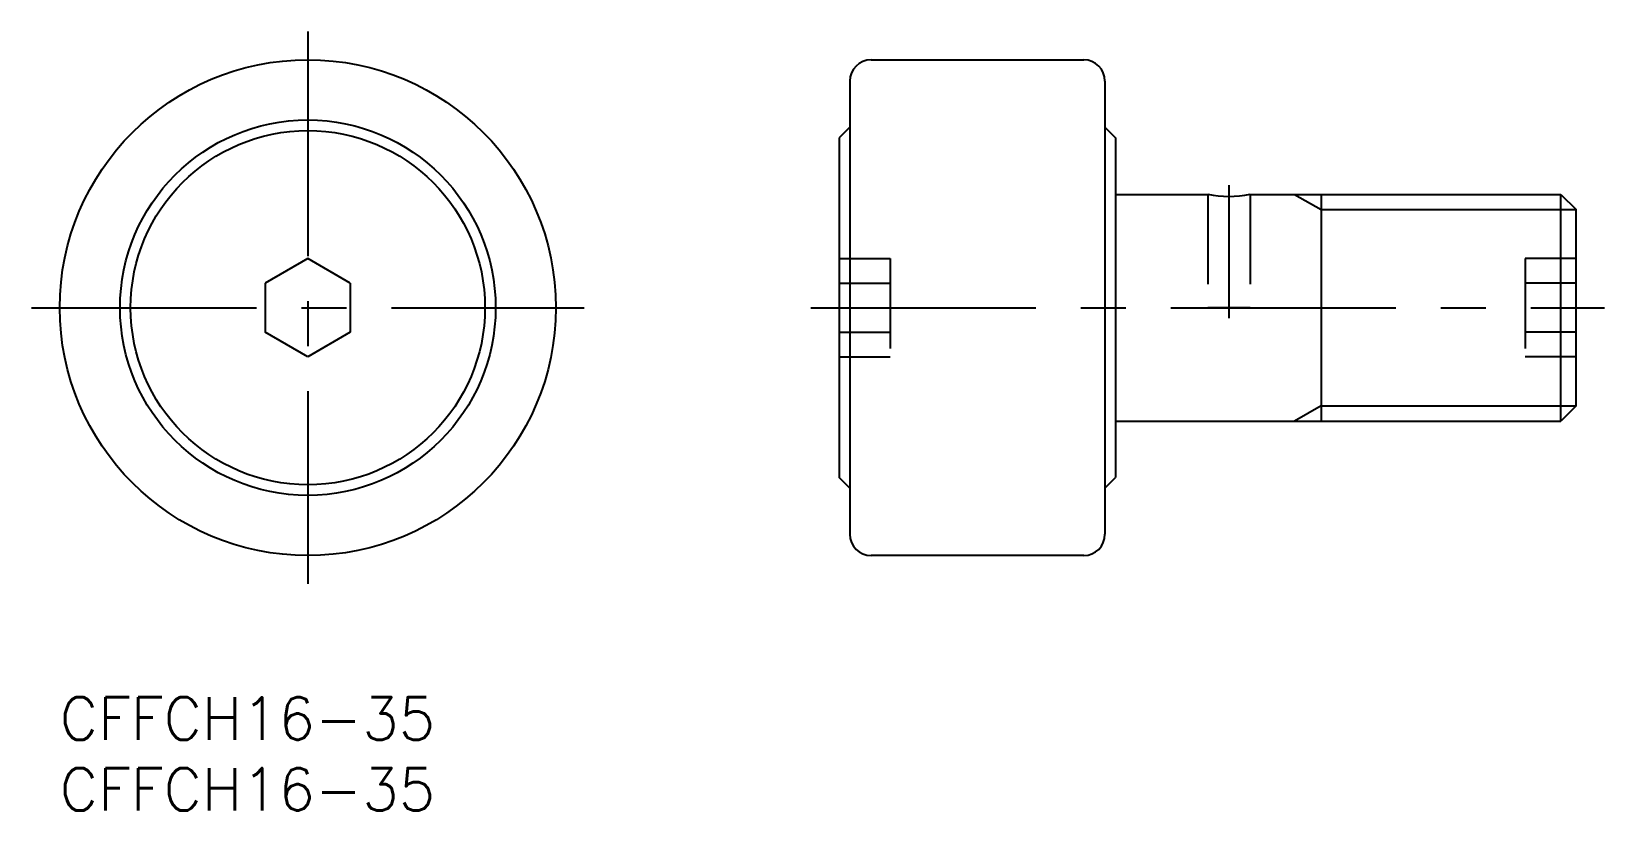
# Model space of a CAD drawing. Extents: x -2 to 109, y -8 to 47.
import ezdxf

# ---------------------------------------------------------------- set-up
doc = ezdxf.new("R2010")
doc.units = 0
doc.header["$LTSCALE"] = 0.5
doc.linetypes.add('CENTER', pattern=[50.8, 31.75, -6.35, 6.35, -6.35])
doc.linetypes.add('DASHED', pattern=[19.05, 12.7, -6.35])
for name, color, linetype in [('MSM_CENTER', 1, 'CENTER'), ('MSM_CONTINUOUS', 7, 'CONTINUOUS'), ('MSM_DASHED', 4, 'DASHED'), ('MSM_NARROW', 5, 'CONTINUOUS'), ('MSM_PART_NUMBER', 7, 'CONTINUOUS')]:
    doc.layers.add(name, color=color, linetype=linetype)
doc.styles.get("Standard").update_dxf_attribs({"font": 'txt.shx', "height": 3, "bigfont": 'bigfont.shx'})

# ---------------------------------------------------------------- blocks, each defined once
blk = doc.blocks.new('*U13')
at = {"layer": 'MSM_PART_NUMBER'}
blk.add_text('CFFCH16-35', height=3, dxfattribs=at).set_placement((0, -3))
blk = doc.blocks.new('*U14')
at = {"layer": 'MSM_PART_NUMBER'}
blk.add_text('CFFCH16-35', height=3, dxfattribs=at).set_placement((0, -8))

msp = doc.modelspace()

# ---------------------------------------------------------------- linework, layer by layer
at = {"layer": 'MSM_CENTER'}
for p, q in [((17.5, 47), (17.5, 8)), ((82.5, 36.15), (82.5, 26.75)), ((-2, 27.5), (37, 27.5)), ((53, 27.5), (109, 27.5))]:
    msp.add_line(p, q, dxfattribs=at)
at = {"layer": 'MSM_CONTINUOUS'}
for p, q in [((57.25, 45), (72.25, 45)), ((55.75, 43.5), (55.75, 11.5)), ((73.75, 43.5), (73.75, 11.5)), ((55.75, 40.25), (55, 39.5)), ((73.75, 40.25), (74.5, 39.5)), ((55, 39.5), (55, 15.5)), ((74.5, 39.5), (74.5, 15.5)), ((74.5, 35.5), (81, 35.5)), ((84, 35.5), (105.92, 35.5)), ((89, 35.5), (89, 19.5)), ((105.92, 19.5), (105.92, 35.5)), ((105.92, 35.5), (107, 34.42)), ((107, 20.58), (107, 34.42)), ((17.5, 30.96), (14.5, 29.23)), ((20.5, 29.23), (17.5, 30.96)), ((14.5, 29.23), (14.5, 25.77)), ((20.5, 29.23), (20.5, 25.77)), ((17.5, 24.04), (14.5, 25.77)), ((20.5, 25.77), (17.5, 24.04)), ((107, 20.58), (105.92, 19.5)), ((74.5, 19.5), (105.92, 19.5)), ((55.75, 14.75), (55, 15.5)), ((73.75, 14.75), (74.5, 15.5)), ((72.25, 10), (57.25, 10))]:
    msp.add_line(p, q, dxfattribs=at)
for radius in [17.5, 13.25, 12.5]:
    msp.add_circle((17.5, 27.5), radius, dxfattribs=at)
for centre, radius, start, end in [((57.25, 43.5), 1.5, 90, 180), ((72.25, 43.5), 1.5, 0, 90), ((82.5, 43.36), 8, 259.1931, 280.8069), ((57.25, 11.5), 1.5, 180, 270), ((72.25, 11.5), 1.5, 270, 0)]:
    msp.add_arc(centre, radius, start, end, dxfattribs=at)
at = {"layer": 'MSM_DASHED'}
for p, q in [((81, 35.5), (81, 27.5)), ((84, 35.5), (84, 27.5)), ((55, 30.96), (58.6, 30.96)), ((58.6, 30.96), (58.6, 24.04)), ((103.4, 30.96), (103.4, 24.04)), ((107, 30.96), (103.4, 30.96)), ((55, 29.23), (58.6, 29.23)), ((107, 29.23), (103.4, 29.23)), ((84, 27.5), (81, 27.5)), ((55, 25.77), (58.6, 25.77)), ((107, 25.77), (103.4, 25.77)), ((55, 24.04), (58.6, 24.04)), ((107, 24.04), (103.4, 24.04))]:
    msp.add_line(p, q, dxfattribs=at)
at = {"layer": 'MSM_NARROW'}
for p, q in [((87.13, 35.5), (89, 34.42)), ((89, 34.42), (107, 34.42)), ((89, 20.58), (87.13, 19.5)), ((89, 20.58), (107, 20.58))]:
    msp.add_line(p, q, dxfattribs=at)

# ---------------------------------------------------------------- block references
at = {"layer": 'MSM_CONTINUOUS'}
for name in ['*U13', '*U14']:
    msp.add_blockref(name, (0, 0), dxfattribs=at)

doc.saveas('drawing.dxf')
